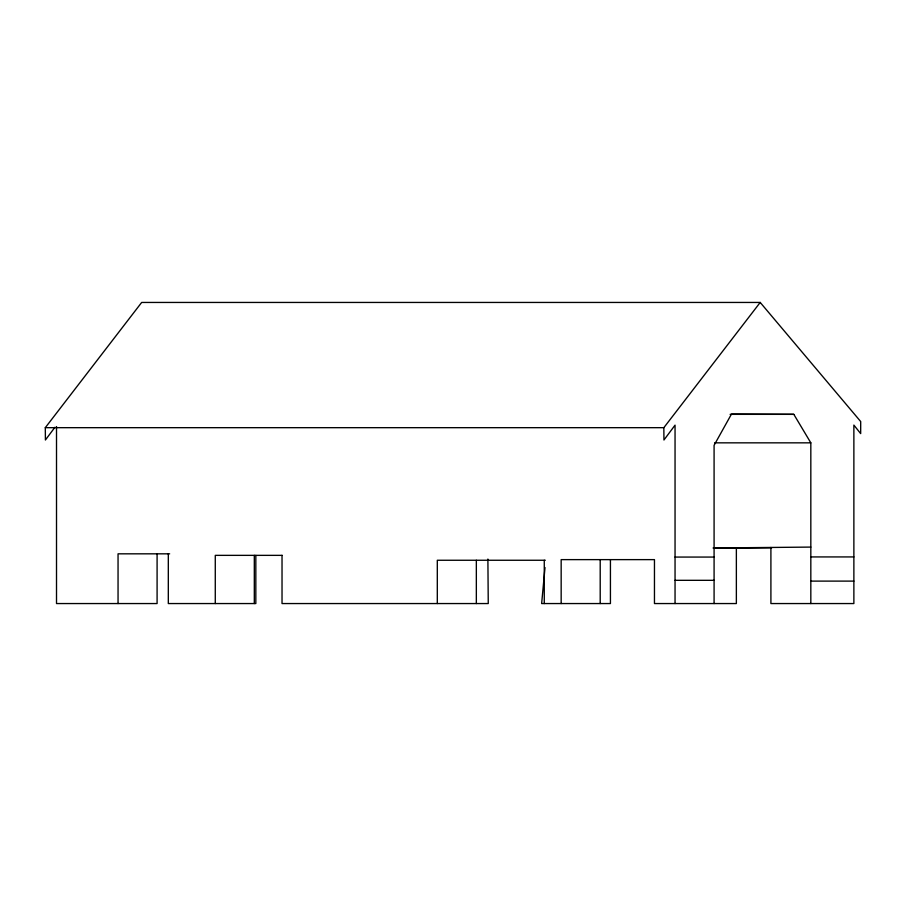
<?xml version="1.0" encoding="UTF-8"?>
<svg xmlns="http://www.w3.org/2000/svg" width="906" height="906" viewBox="0 0 906 906"><rect width="100%" height="100%" fill="white"/><g stroke="black" fill="none" stroke-linecap="round" stroke-linejoin="round"><path stroke-width="1.36" d="M545.004 567.564L541.641 603.555L610.429 603.555L610.429 560.044M54.926 427.27L45.413 439.999L45.3 427.677L141.664 302.445L760.202 302.445L860.7 421.55L860.677 433.6L853.871 425.095L853.871 603.555L770.904 603.555L770.904 547.462M675.049 603.555L675.049 425.152L663.951 439.999L663.838 427.677L760.202 302.445M713.067 547.994L810.825 547.088M714.143 548.175L771.629 547.847M730.123 414.348L793.815 414.348L810.825 442.841L810.825 603.555M45.3 427.677L663.838 427.677M714.574 442.841L810.825 442.841M169.649 553.826L118.052 553.826L118.052 603.555M282.128 555.355L215.277 555.355L215.277 603.555M675.049 557.065L714.087 557.065M810.825 556.93L853.871 556.93M545.299 560.259L437.304 560.259L437.304 603.555M675.049 580.316L714.087 580.316M810.825 581.108L853.871 581.108M793.815 414.348L731.493 414.065L714.087 445.322L714.087 603.555M487.892 559.059L488.255 603.555L282.026 603.555L282.026 555.355M736.363 548.175L736.363 603.555L654.46 603.555L654.46 559.625L561.165 559.625L561.165 603.555M600.202 559.625L600.202 603.555M544.268 560.259L544.268 603.555M476.341 560.259L476.341 603.555M255.832 555.457L255.832 603.555L168.312 603.555L168.312 553.826M254.314 555.355L254.314 603.555M157.089 553.826L157.089 603.555L56.512 603.555L56.512 426.556"/></g></svg>
